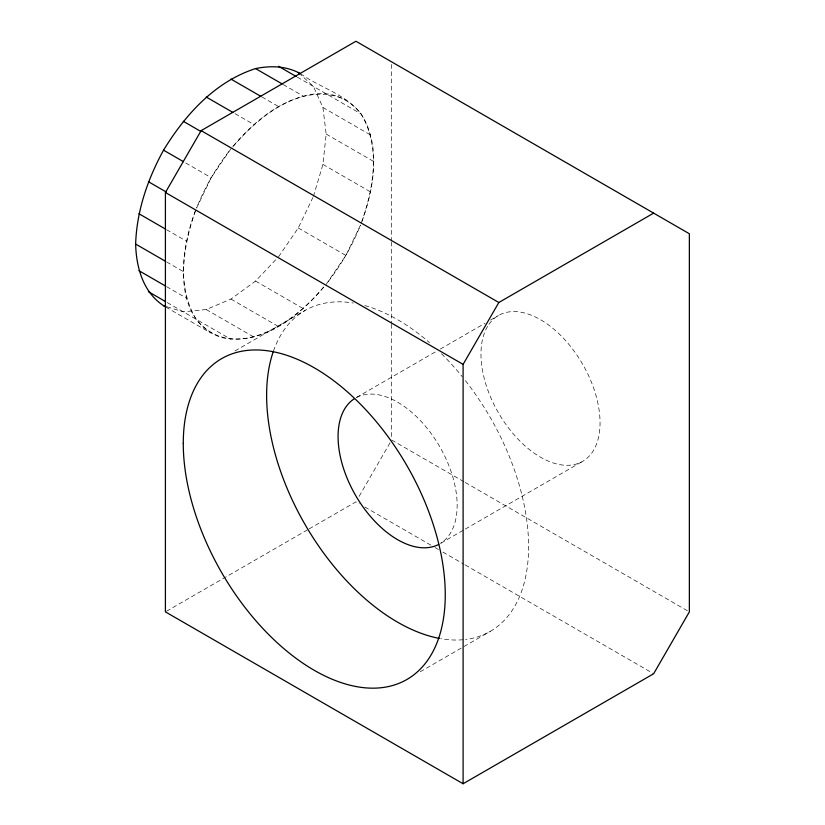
<?xml version="1.0" encoding="UTF-8"?>
<svg xmlns="http://www.w3.org/2000/svg" width="825" height="825" viewBox="0 0 825 825"><rect width="100%" height="100%" fill="white"/><g stroke="black" fill="none" stroke-linecap="round" stroke-linejoin="round"><path stroke-width="0.62" stroke-dasharray="4.12 3.09" d="M323.513 287.121C295.639 321.946 233.619 364.949 196.041 319.192C176.23 285.512 182.758 244.004 196.041 209.189C181.521 248.624 169.733 317.914 220.543 337.312C261.566 346.943 298.928 316.367 323.771 287.069M300.486 73.672C320.038 87.708 346.005 94.163 361.041 113.933C367.785 124.018 371.332 135.743 372.983 147.675C375.757 173.632 370.177 199.712 361.041 223.936M313.407 196.432L322.926 164.412L326.164 134.062L322.926 107.467L313.407 86.429L300.939 74.869M361.402 222.698C373.653 188.121 380.903 147.149 361.041 113.933C350.017 99.825 332.991 91.472 314.995 93.885C281.717 98.361 254.265 121.151 233.3 146.056M230.907 148.799L211.179 177.674L196.577 208.065C204.847 187.131 216.253 167.485 230.165 149.799M278.541 256.822L298.268 227.958L312.861 197.557M326.164 284.326L345.902 255.451L360.494 225.06C352.223 245.994 340.818 265.64 326.906 283.326M359.123 496.351L391.019 441.107M232.671 146.932C259.401 115.84 302.682 80.293 345.902 99.887M167.021 306.807L183.274 311.829L206.25 309.55L230.907 299.062L255.564 281.077L276.767 258.689M234.981 350.934L304.992 310.509M356.627 397.372L435.889 351.615M440.354 349.037L485.017 323.256M490.597 320.028L498.413 315.521M166.526 611.232L308.024 529.537M309.138 528.897L355.936 501.878L359.287 503.807M440.828 543.211L464.279 529.681M465.393 529.031L582.615 461.361M420.214 671.787L490.236 631.362M297.371 77.168L361.041 113.933M283.253 84.562L303.188 96.071M322.926 107.467L370.549 134.97M261.917 96.968L278.541 106.559M326.164 134.062L373.797 161.566M235.053 113.675L253.883 124.544M322.926 164.412L370.549 191.905M185.697 162.958L211.179 177.674M298.268 227.958L345.902 255.451M166.578 229.711L186.522 241.22M255.564 281.077L303.188 308.581M166.66 261.968L183.274 271.559M230.907 299.062L278.541 326.566M166.578 286.646L186.522 298.155M206.25 309.55L253.883 337.054M167.238 302.569L230.907 339.323M165.763 307.013L211.179 333.238M391.658 440.003L464.135 481.841M465.248 482.491L688.246 611.232M364.856 507.024L433.981 546.934M435.105 547.583L438.446 549.512M442.901 552.09L464.093 564.321M465.207 564.96L653.637 673.747M391.658 64.443L391.658 240.653M391.658 241.931L391.658 322.967M391.658 324.246L391.658 438.714M488.947 324.297A84.202 48.613 60 0 1 591.855 383.285A84.202 48.613 60 0 1 541.365 457.679A84.202 48.613 60 0 1 488.317 325.225M463.103 639.736A185.243 106.951 60 0 1 440.663 638.643M273.457 351.058A185.243 106.951 60 0 1 353.275 303.012M364.846 305.58A185.243 106.951 60 0 1 429.526 342.664M441.488 353.75A185.243 106.951 60 0 1 462.289 376.747M465.413 380.676A185.243 106.951 60 0 1 465.651 639.468M356.524 397.464A84.202 48.613 60 0 1 439.715 446.634A84.202 48.613 60 0 1 440.694 543.262"/><path stroke-width="1.24" d="M165.763 307.013C143.694 294.185 136.238 268.135 135.64 244.066C136.692 210.86 147.685 179.108 163.546 150.171C185.182 114.788 215.026 81.654 255.564 68.578C270.909 65.464 286.533 65.938 300.486 73.672M165.412 192.503L201.135 130.628L355.936 41.25L689.36 233.753L689.36 611.872L653.637 673.747L463.103 783.75L165.412 611.872L165.412 192.503L463.103 364.372L463.103 783.75M463.103 364.372L498.836 302.497L653.637 213.128M163.546 305.735L165.866 306.457M278.541 66.299L296.257 76.529M255.564 68.578L282.15 83.923M230.907 79.066L260.813 96.329M206.25 97.041L232.836 112.396M201.135 130.628L498.836 302.497M183.274 121.296L201.001 131.536M163.546 150.171L183.48 161.679M148.407 181.696L166.124 191.926M138.889 213.716L165.474 229.072M135.64 244.066L165.547 261.329M138.889 270.662L165.474 286.007M148.407 291.699L165.021 301.29M298.268 72.394L300.042 74.044M439.364 638.406A185.243 106.951 60 0 1 305.477 525.257A185.243 106.951 60 0 1 273.023 352.306M438.714 544.407A84.202 48.613 60 0 1 355.513 495.248A84.202 48.613 60 0 1 354.533 398.609M183.274 443.438A185.243 106.951 60 0 0 379.758 687.864A185.243 106.951 60 0 0 379.758 425.886A185.243 106.951 60 0 0 183.274 443.438"/></g></svg>
